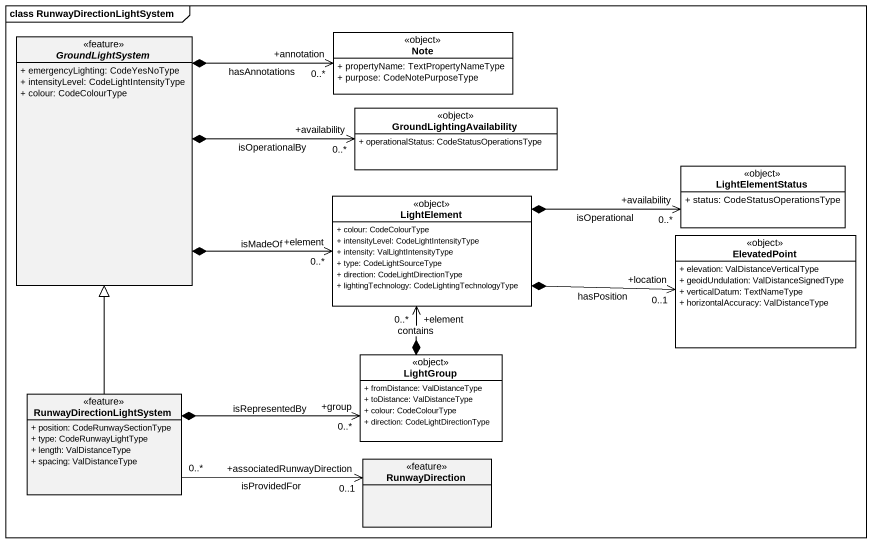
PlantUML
@startuml
mainframe class RunwayDirectionLightSystem
hide circle
hide empty members
skinparam classAttributeIconSize 0
abstract class GroundLightSystem <<feature>> {
  + emergencyLighting: CodeYesNoType
  + intensityLevel: CodeLightIntensityType
  + colour: CodeColourType
}
class "Note" as Note_ <<object>> #FFFFFF {
  + propertyName: TextPropertyNameType
  + purpose: CodeNotePurposeType
}
class GroundLightingAvailability <<object>> #FFFFFF {
  + operationalStatus: CodeStatusOperationsType
}
class LightElement <<object>> #FFFFFF {
  + colour: CodeColourType
  + intensityLevel: CodeLightIntensityType
  + intensity: ValLightIntensityType
  + type: CodeLightSourceType
  + direction: CodeLightDirectionType
  + lightingTechnology: CodeLightingTechnologyType
}
class LightElementStatus <<object>> #FFFFFF {
  + status: CodeStatusOperationsType
}
class ElevatedPoint <<object>> #FFFFFF {
  + elevation: ValDistanceVerticalType
  + geoidUndulation: ValDistanceSignedType
  + verticalDatum: TextNameType
  + horizontalAccuracy: ValDistanceType
}
class LightGroup <<object>> #FFFFFF {
  + fromDistance: ValDistanceType
  + toDistance: ValDistanceType
  + colour: CodeColourType
  + direction: CodeLightDirectionType
}
class RunwayDirectionLightSystem <<feature>> {
  + position: CodeRunwaySectionType
  + type: CodeRunwayLightType
  + length: ValDistanceType
  + spacing: ValDistanceType
}
class RunwayDirection <<feature>>
GroundLightSystem *-right-> "+annotation\n0..*" Note_ : hasAnnotations
GroundLightSystem *-right-> "+availability\n0..*" GroundLightingAvailability : isOperationalBy
GroundLightSystem *-right-> "+element\n0..*" LightElement : isMadeOf
LightElement *-right-> "+availability\n0..*" LightElementStatus : isOperational
LightElement *-right-> "+location\n0..1" ElevatedPoint : hasPosition
LightGroup *-up-> "+element\n0..*" LightElement : contains
RunwayDirectionLightSystem -up-|> GroundLightSystem
RunwayDirectionLightSystem *-right-> "+group\n0..*" LightGroup : isRepresentedBy
RunwayDirectionLightSystem "0..*" -right-> "+associatedRunwayDirection\n0..1" RunwayDirection : isProvidedFor
@enduml
